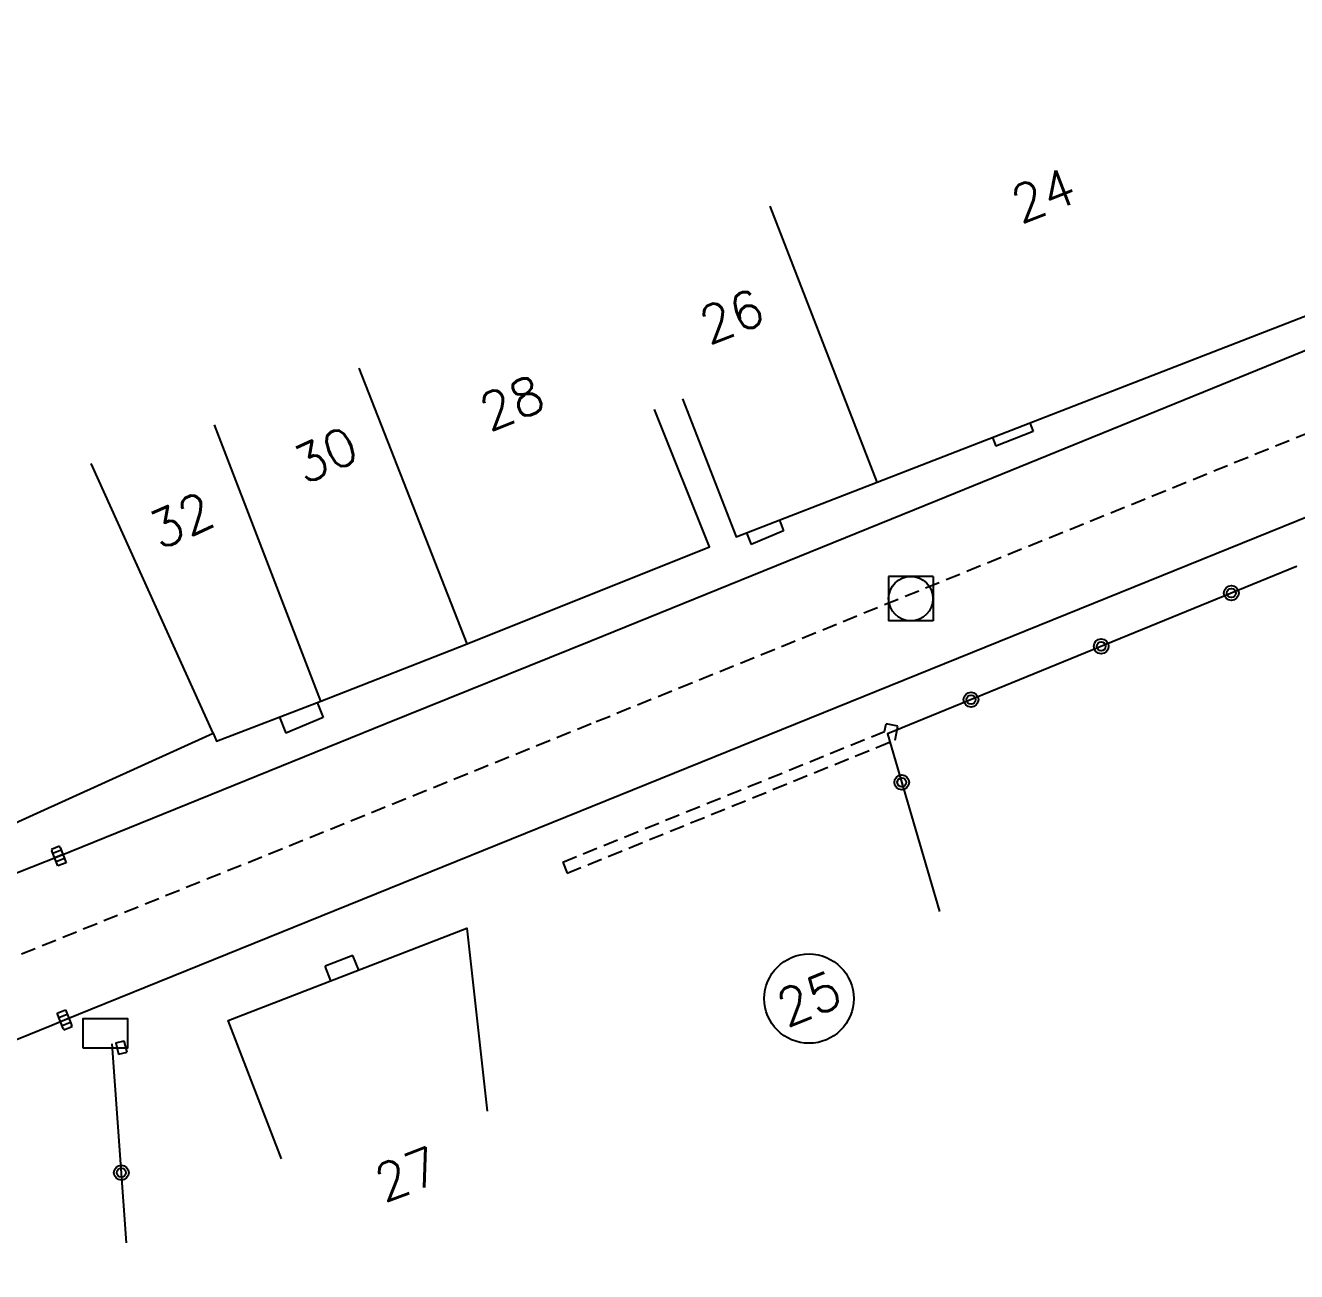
# Model space of a CAD drawing. Header units: millimetres. Extents: x 134000 to 135000, y 131000 to 132000.
# Drawn here: x 134427.79 to 134470.71, y 131392.75 to 131434.83 of the extents above; entities that cross this region are included whole.
import ezdxf
from ezdxf.enums import TextEntityAlignment as Align

# ---------------------------------------------------------------- set-up
doc = ezdxf.new("R2010")
doc.units = ezdxf.units.MM
doc.linetypes.add('DASHED', pattern=[0.75, 0.5, -0.25])
doc.layers.get('0').update_dxf_attribs({"linetype": 'CONTINUOUS'})
for name, color, linetype in [('W0001', 6, 'DASHED'), ('W0008', 7, 'CONTINUOUS'), ('W0100', 7, 'CONTINUOUS'), ('W0105', 7, 'CONTINUOUS'), ('W0112', 1, 'DASHED'), ('W0322', 7, 'CONTINUOUS'), ('W0400', 7, 'CONTINUOUS'), ('W0420', 7, 'CONTINUOUS'), ('W0991', 7, 'CONTINUOUS'), ('W1102', 7, 'CONTINUOUS'), ('W1471', 7, 'CONTINUOUS')]:
    doc.layers.add(name, color=color, linetype=linetype)
doc.styles.get("Standard").update_dxf_attribs({"font": 'romans.shx', "width": 0.85})

# ---------------------------------------------------------------- blocks, each defined once
blk = doc.blocks.new('T400')
for p, q in [((-0.15, 0.3), (0.15, 0.3)), ((-0.15, -0.25), (-0.15, 0.3)), ((-0.15, 0.15), (0.15, 0.15)), ((-0.15, 0), (0.15, 0)), ((0.15, 0.3), (0.15, -0.25)), ((-0.15, -0.15), (0.15, -0.15)), ((-0.15, -0.25), (-0.15, -0.3)), ((-0.15, -0.3), (0.15, -0.3)), ((0.15, -0.3), (0.15, -0.25))]:
    blk.add_line(p, q)
blk = doc.blocks.new('T1471')
at = {"color": 0, "linetype": 'Continuous', "flags": 128}
blk.add_lwpolyline([(-0.75, -0.5), (-0.75, 0.5), (0.75, 0.5), (0.75, -0.5), (-0.75, -0.5)], dxfattribs=at)
blk = doc.blocks.new('T420')
for p, q in [((0.75, 0.75), (-0.75, 0.75)), ((-0.75, 0.75), (-0.75, -0.75)), ((0.75, 0.75), (0.75, -0.75)), ((0.75, -0.75), (-0.75, -0.75))]:
    blk.add_line(p, q)
blk.add_ellipse((0, 0), major_axis=(-0.53, 0.53), ratio=1, start_param=3.926991, end_param=10.210176)
blk = doc.blocks.new('t322o')
at = {"color": 0, "linetype": 'Continuous'}
for radius in [0.25, 0.15]:
    blk.add_circle((0, 0), radius, dxfattribs=at)

msp = doc.modelspace()

# ---------------------------------------------------------------- linework, layer by layer
at = {"layer": 'W0001'}
msp.add_lwpolyline([(134299.532, 131341.367), (134318.308, 131350.726), (134327.81, 131352.736), (134339.942, 131360.458), (134353.052, 131367.881), (134374.138, 131378.946), (134395.091, 131389.924), (134398.939, 131392.146), (134405.223, 131394.886), (134411.221, 131396.806), (134426.958, 131403.198), (134447.062, 131411.324), (134476.783, 131423.388), (134488.806, 131428.284), (134492.404, 131429.697), (134495.396, 131430.652), (134498.992, 131431.294), (134506.999, 131432.307), (134519.212, 131433.61), (134530.862, 131434.019), (134541.312, 131433.831), (134560.223, 131432.693)], dxfattribs=at)
at = {"layer": 'W0008'}
for points in [[(134363.91, 131376.601), (134370.641, 131380.114), (134372.887, 131381.299), (134395.274, 131392.984), (134395.61, 131393.161), (134398.369, 131394.42), (134402.078, 131395.929), (134409.518, 131398.931), (134415.311, 131401.29), (134426.169, 131405.696), (134428.911, 131406.783), (134439.95, 131411.256), (134446.876, 131414.047), (134458.587, 131418.806), (134483.59, 131428.983), (134488.323, 131430.924), (134490.458, 131431.761), (134492.504, 131432.503), (134495.184, 131433.266), (134497.953, 131433.868), (134500.959, 131434.257), (134505.645, 131434.833)], [(134375.389, 131376.593), (134390.27, 131384.424), (134390.69, 131384.646), (134398.732, 131388.865), (134400.369, 131390.33), (134401.695, 131391.058), (134403.558, 131391.927), (134405.511, 131392.737), (134407.33, 131393.352), (134410.335, 131393.628), (134428.677, 131401.077), (134429.11, 131401.253), (134482.137, 131422.733), (134491.898, 131426.705), (134492.349, 131426.88), (134494.192, 131427.617), (134495.619, 131428.054), (134499.163, 131428.608), (134507.254, 131429.659)]]:
    msp.add_lwpolyline(points, dxfattribs=at)
at = {"layer": 'W0100'}
for points in [[(134449.975, 131422.222), (134451.783, 131417.561), (134456.543, 131419.406), (134472.841, 131425.74)], [(134423.174, 131405.969), (134434.128, 131410.93), (134434.236, 131410.66), (134437.757, 131412.012), (134442.702, 131413.947), (134450.887, 131417.221), (134449.03, 131421.863), (134449.03, 131421.863), (134449.03, 131421.863), (134449.03, 131421.863), (134449.03, 131421.863), (134449.03, 131421.863), (134449.03, 131421.863), (134449.03, 131421.863), (134449.03, 131421.863), (134449.03, 131421.863), (134449.03, 131421.863), (134449.03, 131421.863), (134449.03, 131421.863), (134449.03, 131421.863), (134449.03, 131421.863), (134449.03, 131421.863), (134449.03, 131421.863), (134449.03, 131421.863), (134449.03, 131421.863), (134449.03, 131421.863), (134449.03, 131421.863), (134449.03, 131421.863), (134449.03, 131421.863), (134449.03, 131421.863), (134449.03, 131421.863), (134449.03, 131421.863), (134449.03, 131421.863), (134449.03, 131421.863), (134449.03, 131421.863), (134449.03, 131421.863), (134449.03, 131421.863), (134449.03, 131421.863), (134449.03, 131421.863), (134449.03, 131421.863), (134449.03, 131421.863), (134449.03, 131421.863), (134449.03, 131421.863), (134449.03, 131421.863), (134449.03, 131421.863), (134449.03, 131421.863), (134449.03, 131421.863), (134449.03, 131421.863), (134449.03, 131421.863), (134449.03, 131421.863), (134449.03, 131421.863), (134449.03, 131421.863), (134449.03, 131421.863), (134449.03, 131421.863), (134449.03, 131421.863), (134449.03, 131421.863), (134449.03, 131421.863), (134449.03, 131421.863), (134449.03, 131421.863), (134449.03, 131421.863), (134449.03, 131421.863), (134449.03, 131421.863), (134449.03, 131421.863), (134449.03, 131421.863), (134449.03, 131421.863), (134449.03, 131421.863), (134449.03, 131421.863), (134449.03, 131421.863), (134449.03, 131421.863), (134449.03, 131421.863), (134449.03, 131421.863), (134449.03, 131421.863), (134449.03, 131421.863), (134449.03, 131421.863), (134449.03, 131421.863), (134449.03, 131421.863), (134449.03, 131421.863), (134449.03, 131421.863), (134449.03, 131421.863), (134449.03, 131421.863), (134449.03, 131421.863), (134449.03, 131421.863), (134449.03, 131421.863), (134449.03, 131421.863), (134449.03, 131421.863), (134449.03, 131421.863), (134449.03, 131421.863), (134449.03, 131421.863), (134449.03, 131421.863), (134449.03, 131421.863), (134449.03, 131421.863), (134449.03, 131421.863), (134449.03, 131421.863), (134449.03, 131421.863), (134449.03, 131421.863), (134449.03, 131421.863), (134449.03, 131421.863), (134449.03, 131421.863), (134449.03, 131421.863), (134449.03, 131421.863), (134449.03, 131421.863), (134449.03, 131421.863), (134449.03, 131421.863), (134449.03, 131421.863), (134449.03, 131421.863), (134449.03, 131421.863), (134449.03, 131421.863), (134449.03, 131421.863), (134449.03, 131421.863), (134449.03, 131421.863), (134449.03, 131421.863), (134449.03, 131421.863), (134449.03, 131421.863), (134449.03, 131421.863), (134449.03, 131421.863)], [(134436.43, 131396.56), (134434.627, 131401.224), (134442.694, 131404.343), (134443.376, 131398.166)]]:
    msp.add_lwpolyline(points, dxfattribs=at)
at = {"layer": 'W0105'}
for p, q in [((134461.701, 131421.411), (134461.812, 131421.125)), ((134460.436, 131420.919), (134460.553, 131420.619)), ((134461.812, 131421.125), (134460.553, 131420.619)), ((134453.386, 131417.767), (134452.291, 131417.303)), ((134453.247, 131418.125), (134453.386, 131417.767)), ((134452.139, 131417.694), (134452.291, 131417.303)), ((134437.642, 131411.968), (134437.837, 131411.459)), ((134436.366, 131411.478), (134436.574, 131410.936)), ((134437.837, 131411.459), (134436.574, 131410.936)), ((134438.846, 131403.428), (134437.909, 131403.067)), ((134439.039, 131402.93), (134438.846, 131403.428)), ((134438.102, 131402.568), (134437.909, 131403.067))]:
    msp.add_line(p, q, dxfattribs=at)
at = {"layer": 'W0112'}
for points in [[(134445.927, 131406.58), (134456.798, 131410.99), (134456.85, 131411.25), (134456.85, 131411.25), (134456.85, 131411.25), (134456.85, 131411.25), (134456.85, 131411.25), (134456.85, 131411.25), (134456.85, 131411.25), (134456.85, 131411.25), (134456.85, 131411.25), (134456.85, 131411.25), (134456.85, 131411.25), (134456.85, 131411.25), (134456.85, 131411.25), (134456.85, 131411.25), (134456.85, 131411.25), (134456.85, 131411.25), (134456.85, 131411.25), (134456.85, 131411.25), (134456.85, 131411.25), (134456.85, 131411.25), (134456.85, 131411.25), (134456.85, 131411.25), (134456.85, 131411.25), (134456.85, 131411.25), (134456.85, 131411.25), (134456.85, 131411.25), (134456.85, 131411.25), (134456.85, 131411.25), (134456.85, 131411.25), (134456.85, 131411.25), (134456.85, 131411.25), (134456.85, 131411.25), (134456.85, 131411.25), (134456.85, 131411.25), (134456.85, 131411.25), (134456.85, 131411.25), (134456.85, 131411.25), (134456.85, 131411.25), (134456.85, 131411.25), (134456.85, 131411.25), (134456.85, 131411.25), (134456.85, 131411.25), (134456.85, 131411.25), (134456.85, 131411.25), (134456.85, 131411.25), (134456.85, 131411.25), (134456.85, 131411.25), (134456.85, 131411.25), (134456.85, 131411.25), (134456.85, 131411.25), (134456.85, 131411.25), (134456.85, 131411.25), (134456.85, 131411.25), (134456.85, 131411.25), (134456.85, 131411.25), (134456.85, 131411.25), (134456.85, 131411.25), (134456.85, 131411.25), (134456.85, 131411.25), (134456.85, 131411.25), (134456.85, 131411.25), (134456.85, 131411.25), (134456.85, 131411.25), (134456.85, 131411.25), (134456.85, 131411.25), (134456.85, 131411.25), (134456.85, 131411.25), (134456.85, 131411.25), (134456.85, 131411.25), (134456.85, 131411.25), (134456.85, 131411.25), (134456.85, 131411.25), (134456.85, 131411.25), (134456.85, 131411.25), (134456.85, 131411.25), (134456.85, 131411.25), (134456.85, 131411.25), (134456.85, 131411.25), (134456.85, 131411.25), (134456.85, 131411.25), (134456.85, 131411.25), (134456.85, 131411.25), (134456.85, 131411.25), (134456.85, 131411.25), (134456.85, 131411.25), (134456.85, 131411.25), (134456.85, 131411.25), (134456.85, 131411.25), (134456.85, 131411.25), (134456.85, 131411.25), (134456.85, 131411.25), (134456.85, 131411.25), (134456.85, 131411.25), (134456.85, 131411.25), (134456.85, 131411.25), (134456.85, 131411.25), (134456.85, 131411.25), (134456.85, 131411.25), (134456.85, 131411.25), (134456.85, 131411.25), (134456.85, 131411.25), (134456.85, 131411.25), (134456.85, 131411.25), (134456.85, 131411.25), (134456.85, 131411.25), (134456.85, 131411.25), (134456.85, 131411.25), (134456.85, 131411.25), (134456.85, 131411.25), (134456.85, 131411.25), (134456.85, 131411.25), (134456.85, 131411.25), (134456.85, 131411.25), (134456.85, 131411.25), (134456.85, 131411.25), (134456.85, 131411.25), (134456.85, 131411.25), (134456.85, 131411.25)], [(134445.927, 131406.58), (134446.077, 131406.209), (134457.148, 131410.7), (134457.243, 131411.171), (134456.85, 131411.25), (134456.85, 131411.25), (134456.85, 131411.25), (134456.85, 131411.25), (134456.85, 131411.25), (134456.85, 131411.25), (134456.85, 131411.25), (134456.85, 131411.25), (134456.85, 131411.25), (134456.85, 131411.25), (134456.85, 131411.25), (134456.85, 131411.25), (134456.85, 131411.25), (134456.85, 131411.25), (134456.85, 131411.25), (134456.85, 131411.25), (134456.85, 131411.25), (134456.85, 131411.25), (134456.85, 131411.25), (134456.85, 131411.25), (134456.85, 131411.25), (134456.85, 131411.25), (134456.85, 131411.25), (134456.85, 131411.25), (134456.85, 131411.25), (134456.85, 131411.25), (134456.85, 131411.25), (134456.85, 131411.25), (134456.85, 131411.25), (134456.85, 131411.25), (134456.85, 131411.25), (134456.85, 131411.25), (134456.85, 131411.25), (134456.85, 131411.25), (134456.85, 131411.25), (134456.85, 131411.25), (134456.85, 131411.25), (134456.85, 131411.25), (134456.85, 131411.25), (134456.85, 131411.25), (134456.85, 131411.25), (134456.85, 131411.25), (134456.85, 131411.25), (134456.85, 131411.25), (134456.85, 131411.25), (134456.85, 131411.25), (134456.85, 131411.25), (134456.85, 131411.25), (134456.85, 131411.25), (134456.85, 131411.25), (134456.85, 131411.25), (134456.85, 131411.25), (134456.85, 131411.25), (134456.85, 131411.25), (134456.85, 131411.25), (134456.85, 131411.25), (134456.85, 131411.25), (134456.85, 131411.25), (134456.85, 131411.25), (134456.85, 131411.25), (134456.85, 131411.25), (134456.85, 131411.25), (134456.85, 131411.25), (134456.85, 131411.25), (134456.85, 131411.25), (134456.85, 131411.25), (134456.85, 131411.25), (134456.85, 131411.25), (134456.85, 131411.25), (134456.85, 131411.25), (134456.85, 131411.25), (134456.85, 131411.25), (134456.85, 131411.25), (134456.85, 131411.25), (134456.85, 131411.25), (134456.85, 131411.25), (134456.85, 131411.25), (134456.85, 131411.25), (134456.85, 131411.25), (134456.85, 131411.25), (134456.85, 131411.25), (134456.85, 131411.25), (134456.85, 131411.25), (134456.85, 131411.25), (134456.85, 131411.25), (134456.85, 131411.25), (134456.85, 131411.25), (134456.85, 131411.25), (134456.85, 131411.25), (134456.85, 131411.25), (134456.85, 131411.25), (134456.85, 131411.25), (134456.85, 131411.25), (134456.85, 131411.25), (134456.85, 131411.25), (134456.85, 131411.25), (134456.85, 131411.25), (134456.85, 131411.25), (134456.85, 131411.25), (134456.85, 131411.25), (134456.85, 131411.25), (134456.85, 131411.25), (134456.85, 131411.25), (134456.85, 131411.25), (134456.85, 131411.25), (134456.85, 131411.25), (134456.85, 131411.25), (134456.85, 131411.25), (134456.85, 131411.25), (134456.85, 131411.25), (134456.85, 131411.25), (134456.85, 131411.25), (134456.85, 131411.25), (134456.85, 131411.25), (134456.85, 131411.25), (134456.85, 131411.25)], [(134430.838, 131400.476), (134431.125, 131400.547), (134431.125, 131400.547), (134431.125, 131400.547), (134431.125, 131400.547), (134431.125, 131400.547), (134431.125, 131400.547), (134431.125, 131400.547), (134431.125, 131400.547), (134431.125, 131400.547), (134431.125, 131400.547), (134431.125, 131400.547), (134431.125, 131400.547), (134431.125, 131400.547), (134431.125, 131400.547), (134431.125, 131400.547), (134431.125, 131400.547), (134431.125, 131400.547), (134431.125, 131400.547), (134431.125, 131400.547), (134431.125, 131400.547), (134431.125, 131400.547), (134431.125, 131400.547), (134431.125, 131400.547), (134431.125, 131400.547), (134431.125, 131400.547), (134431.125, 131400.547), (134431.125, 131400.547), (134431.125, 131400.547), (134431.125, 131400.547), (134431.125, 131400.547), (134431.125, 131400.547), (134431.125, 131400.547), (134431.125, 131400.547), (134431.125, 131400.547), (134431.125, 131400.547), (134431.125, 131400.547), (134431.125, 131400.547), (134431.125, 131400.547), (134431.125, 131400.547), (134431.125, 131400.547), (134431.125, 131400.547), (134431.125, 131400.547), (134431.125, 131400.547), (134431.125, 131400.547), (134431.125, 131400.547), (134431.125, 131400.547), (134431.125, 131400.547), (134431.125, 131400.547), (134431.125, 131400.547), (134431.125, 131400.547), (134431.125, 131400.547), (134431.125, 131400.547), (134431.125, 131400.547), (134431.125, 131400.547), (134431.125, 131400.547), (134431.125, 131400.547), (134431.125, 131400.547), (134431.125, 131400.547), (134431.125, 131400.547), (134431.125, 131400.547), (134431.125, 131400.547), (134431.125, 131400.547), (134431.125, 131400.547), (134431.125, 131400.547), (134431.125, 131400.547), (134431.125, 131400.547), (134431.125, 131400.547), (134431.125, 131400.547), (134431.125, 131400.547), (134431.125, 131400.547), (134431.125, 131400.547), (134431.125, 131400.547), (134431.125, 131400.547), (134431.125, 131400.547), (134431.125, 131400.547), (134431.125, 131400.547), (134431.125, 131400.547), (134431.125, 131400.547), (134431.125, 131400.547), (134431.125, 131400.547), (134431.125, 131400.547), (134431.125, 131400.547), (134431.125, 131400.547), (134431.125, 131400.547), (134431.125, 131400.547), (134431.125, 131400.547), (134431.125, 131400.547), (134431.125, 131400.547), (134431.125, 131400.547), (134431.125, 131400.547), (134431.125, 131400.547), (134431.125, 131400.547), (134431.125, 131400.547), (134431.125, 131400.547), (134431.125, 131400.547), (134431.125, 131400.547), (134431.125, 131400.547), (134431.125, 131400.547), (134431.125, 131400.547), (134431.125, 131400.547), (134431.125, 131400.547), (134431.125, 131400.547), (134431.125, 131400.547), (134431.125, 131400.547), (134431.125, 131400.547), (134431.125, 131400.547), (134431.125, 131400.547), (134431.125, 131400.547), (134431.125, 131400.547), (134431.125, 131400.547), (134431.125, 131400.547), (134431.125, 131400.547), (134431.125, 131400.547), (134431.125, 131400.547), (134431.125, 131400.547), (134431.125, 131400.547), (134431.125, 131400.547), (134431.125, 131400.547), (134431.125, 131400.547)], [(134430.838, 131400.476), (134430.934, 131400.088), (134431.221, 131400.159), (134431.125, 131400.547), (134431.125, 131400.547), (134431.125, 131400.547), (134431.125, 131400.547), (134431.125, 131400.547), (134431.125, 131400.547), (134431.125, 131400.547), (134431.125, 131400.547), (134431.125, 131400.547), (134431.125, 131400.547), (134431.125, 131400.547), (134431.125, 131400.547), (134431.125, 131400.547), (134431.125, 131400.547), (134431.125, 131400.547), (134431.125, 131400.547), (134431.125, 131400.547), (134431.125, 131400.547), (134431.125, 131400.547), (134431.125, 131400.547), (134431.125, 131400.547), (134431.125, 131400.547), (134431.125, 131400.547), (134431.125, 131400.547), (134431.125, 131400.547), (134431.125, 131400.547), (134431.125, 131400.547), (134431.125, 131400.547), (134431.125, 131400.547), (134431.125, 131400.547), (134431.125, 131400.547), (134431.125, 131400.547), (134431.125, 131400.547), (134431.125, 131400.547), (134431.125, 131400.547), (134431.125, 131400.547), (134431.125, 131400.547), (134431.125, 131400.547), (134431.125, 131400.547), (134431.125, 131400.547), (134431.125, 131400.547), (134431.125, 131400.547), (134431.125, 131400.547), (134431.125, 131400.547), (134431.125, 131400.547), (134431.125, 131400.547), (134431.125, 131400.547), (134431.125, 131400.547), (134431.125, 131400.547), (134431.125, 131400.547), (134431.125, 131400.547), (134431.125, 131400.547), (134431.125, 131400.547), (134431.125, 131400.547), (134431.125, 131400.547), (134431.125, 131400.547), (134431.125, 131400.547), (134431.125, 131400.547), (134431.125, 131400.547), (134431.125, 131400.547), (134431.125, 131400.547), (134431.125, 131400.547), (134431.125, 131400.547), (134431.125, 131400.547), (134431.125, 131400.547), (134431.125, 131400.547), (134431.125, 131400.547), (134431.125, 131400.547), (134431.125, 131400.547), (134431.125, 131400.547), (134431.125, 131400.547), (134431.125, 131400.547), (134431.125, 131400.547), (134431.125, 131400.547), (134431.125, 131400.547), (134431.125, 131400.547), (134431.125, 131400.547), (134431.125, 131400.547), (134431.125, 131400.547), (134431.125, 131400.547), (134431.125, 131400.547), (134431.125, 131400.547), (134431.125, 131400.547), (134431.125, 131400.547), (134431.125, 131400.547), (134431.125, 131400.547), (134431.125, 131400.547), (134431.125, 131400.547), (134431.125, 131400.547), (134431.125, 131400.547), (134431.125, 131400.547), (134431.125, 131400.547), (134431.125, 131400.547), (134431.125, 131400.547), (134431.125, 131400.547), (134431.125, 131400.547), (134431.125, 131400.547), (134431.125, 131400.547), (134431.125, 131400.547), (134431.125, 131400.547), (134431.125, 131400.547), (134431.125, 131400.547), (134431.125, 131400.547), (134431.125, 131400.547), (134431.125, 131400.547), (134431.125, 131400.547), (134431.125, 131400.547), (134431.125, 131400.547), (134431.125, 131400.547), (134431.125, 131400.547), (134431.125, 131400.547), (134431.125, 131400.547), (134431.125, 131400.547), (134431.125, 131400.547), (134431.125, 131400.547), (134431.125, 131400.547), (134431.125, 131400.547)]]:
    msp.add_lwpolyline(points, dxfattribs=at)
at = {"layer": 'W0322'}
for points in [[(134470.704, 131416.565), (134470.704, 131416.565), (134470.704, 131416.565), (134470.704, 131416.565), (134470.704, 131416.565), (134470.704, 131416.565), (134470.704, 131416.565), (134470.704, 131416.565), (134470.704, 131416.565), (134470.704, 131416.565), (134470.704, 131416.565), (134470.704, 131416.565), (134470.704, 131416.565), (134470.704, 131416.565), (134470.704, 131416.565), (134470.704, 131416.565), (134470.704, 131416.565), (134470.704, 131416.565), (134456.899, 131410.914), (134458.646, 131404.905)], [(134470.704, 131416.565), (134470.704, 131416.565), (134470.704, 131416.565), (134470.704, 131416.565), (134470.704, 131416.565), (134470.704, 131416.565), (134470.704, 131416.565), (134470.704, 131416.565), (134470.704, 131416.565), (134470.704, 131416.565), (134470.704, 131416.565), (134470.704, 131416.565), (134470.704, 131416.565), (134470.704, 131416.565), (134470.704, 131416.565), (134470.704, 131416.565), (134470.704, 131416.565), (134470.704, 131416.565), (134470.704, 131416.565), (134470.704, 131416.565), (134470.704, 131416.565), (134470.704, 131416.565), (134470.704, 131416.565), (134470.704, 131416.565), (134470.704, 131416.565), (134470.704, 131416.565), (134470.704, 131416.565), (134470.704, 131416.565), (134470.704, 131416.565), (134470.704, 131416.565), (134470.704, 131416.565), (134470.704, 131416.565), (134470.704, 131416.565), (134470.704, 131416.565), (134470.704, 131416.565), (134470.704, 131416.565), (134470.704, 131416.565), (134470.704, 131416.565), (134470.704, 131416.565), (134470.704, 131416.565), (134470.704, 131416.565), (134470.704, 131416.565), (134470.704, 131416.565), (134470.704, 131416.565), (134470.704, 131416.565), (134470.704, 131416.565), (134470.704, 131416.565), (134470.704, 131416.565), (134470.704, 131416.565), (134470.704, 131416.565), (134470.704, 131416.565), (134470.704, 131416.565), (134470.704, 131416.565), (134470.704, 131416.565), (134470.704, 131416.565), (134470.704, 131416.565), (134470.704, 131416.565), (134470.704, 131416.565), (134470.704, 131416.565), (134470.704, 131416.565), (134470.704, 131416.565), (134470.704, 131416.565), (134470.704, 131416.565), (134470.704, 131416.565), (134470.704, 131416.565), (134470.704, 131416.565), (134470.704, 131416.565), (134470.704, 131416.565), (134470.704, 131416.565), (134470.704, 131416.565), (134470.704, 131416.565), (134470.704, 131416.565), (134470.704, 131416.565), (134470.704, 131416.565), (134470.704, 131416.565), (134470.704, 131416.565), (134470.704, 131416.565), (134470.704, 131416.565), (134470.704, 131416.565), (134470.704, 131416.565), (134470.704, 131416.565), (134470.704, 131416.565), (134470.704, 131416.565), (134470.704, 131416.565), (134470.704, 131416.565), (134470.704, 131416.565), (134470.704, 131416.565), (134470.704, 131416.565), (134470.704, 131416.565), (134470.704, 131416.565), (134470.704, 131416.565), (134470.704, 131416.565), (134470.704, 131416.565), (134470.704, 131416.565), (134470.704, 131416.565), (134470.704, 131416.565), (134470.704, 131416.565), (134470.704, 131416.565), (134470.704, 131416.565), (134470.704, 131416.565), (134470.704, 131416.565)], [(134431.196, 131393.72), (134430.714, 131400.444), (134430.714, 131400.444), (134430.714, 131400.444), (134430.714, 131400.444), (134430.714, 131400.444), (134430.714, 131400.444), (134430.714, 131400.444), (134430.714, 131400.444), (134430.714, 131400.444), (134430.714, 131400.444), (134430.714, 131400.444), (134430.714, 131400.444), (134430.714, 131400.444), (134430.714, 131400.444), (134430.714, 131400.444), (134430.714, 131400.444), (134430.714, 131400.444), (134430.714, 131400.444), (134430.714, 131400.444), (134430.714, 131400.444), (134430.714, 131400.444), (134430.714, 131400.444), (134430.714, 131400.444), (134430.714, 131400.444), (134430.714, 131400.444), (134430.714, 131400.444), (134430.714, 131400.444), (134430.714, 131400.444), (134430.714, 131400.444), (134430.714, 131400.444), (134430.714, 131400.444), (134430.714, 131400.444), (134430.714, 131400.444), (134430.714, 131400.444), (134430.714, 131400.444), (134430.714, 131400.444), (134430.714, 131400.444), (134430.714, 131400.444), (134430.714, 131400.444), (134430.714, 131400.444), (134430.714, 131400.444), (134430.714, 131400.444), (134430.714, 131400.444), (134430.714, 131400.444), (134430.714, 131400.444), (134430.714, 131400.444), (134430.714, 131400.444), (134430.714, 131400.444), (134430.714, 131400.444), (134430.714, 131400.444), (134430.714, 131400.444), (134430.714, 131400.444), (134430.714, 131400.444), (134430.714, 131400.444), (134430.714, 131400.444), (134430.714, 131400.444), (134430.714, 131400.444), (134430.714, 131400.444), (134430.714, 131400.444), (134430.714, 131400.444), (134430.714, 131400.444), (134430.714, 131400.444), (134430.714, 131400.444), (134430.714, 131400.444), (134430.714, 131400.444), (134430.714, 131400.444), (134430.714, 131400.444), (134430.714, 131400.444), (134430.714, 131400.444), (134430.714, 131400.444), (134430.714, 131400.444), (134430.714, 131400.444), (134430.714, 131400.444), (134430.714, 131400.444), (134430.714, 131400.444), (134430.714, 131400.444), (134430.714, 131400.444), (134430.714, 131400.444), (134430.714, 131400.444), (134430.714, 131400.444), (134430.714, 131400.444), (134430.714, 131400.444), (134430.714, 131400.444), (134430.714, 131400.444), (134430.714, 131400.444), (134430.714, 131400.444), (134430.714, 131400.444), (134430.714, 131400.444), (134430.714, 131400.444), (134430.714, 131400.444), (134430.714, 131400.444), (134430.714, 131400.444), (134430.714, 131400.444), (134430.714, 131400.444), (134430.714, 131400.444), (134430.714, 131400.444), (134430.714, 131400.444), (134430.714, 131400.444), (134430.714, 131400.444), (134430.714, 131400.444)], [(134430.714, 131400.444), (134430.714, 131400.444), (134430.714, 131400.444), (134430.714, 131400.444), (134430.714, 131400.444), (134430.714, 131400.444), (134430.714, 131400.444), (134430.714, 131400.444), (134430.714, 131400.444), (134430.714, 131400.444), (134430.714, 131400.444), (134430.714, 131400.444), (134430.714, 131400.444), (134430.714, 131400.444), (134430.714, 131400.444), (134430.714, 131400.444), (134430.714, 131400.444), (134430.714, 131400.444), (134430.714, 131400.444), (134430.714, 131400.444)]]:
    msp.add_lwpolyline(points, dxfattribs=at)
at = {"layer": 'W1102'}
for p, q in [((134456.543, 131419.406), (134452.928, 131428.73)), ((134442.702, 131413.947), (134439.059, 131423.26)), ((134437.757, 131412.012), (134434.172, 131421.348)), ((134434.128, 131410.93), (134430.003, 131420.04))]:
    msp.add_line(p, q, dxfattribs=at)
msp.add_circle((134454.244, 131401.968), 1.509, dxfattribs=at)

# ---------------------------------------------------------------- block references
at = {"layer": 'W0322'}
for p, rotation in [((134468.506, 131415.665), 202.261482897033), ((134464.11, 131413.866), 202.261482897033), ((134459.714, 131412.066), 202.261482897033), ((134457.376, 131409.274), 286.2108779010447), ((134431.026, 131396.089), 94.10002566664895)]:
    msp.add_blockref('t322o', p, dxfattribs=dict(at, rotation=rotation))
at = {"layer": 'W0400'}
for p, rotation in [((134428.911, 131406.783), 201.6157664357668), ((134429.11, 131401.253), 22.149708710539)]:
    msp.add_blockref('T400', p, dxfattribs=dict(at, rotation=rotation))
at = {"layer": 'W0420'}
msp.add_blockref('T420', (134457.681, 131415.476), dxfattribs=at)
at = {"layer": 'W1471'}
msp.add_blockref('T1471', (134430.481, 131400.797), dxfattribs=at)

# ---------------------------------------------------------------- texts
at = {"layer": 'W0991'}
for s, rotation, p in [('24', 21.2373, (134462.158, 131429.098)), ('26', 21.1947, (134451.631, 131425.01)), ('28', 21.799, (134444.208, 131422.088)), ('30', 24.3671, (134437.917, 131420.331)), ('32', 24.3673, (134433.042, 131418.123)), ('25', 22.0802, (134454.244, 131401.968)), ('27', 20.9748, (134440.672, 131396.045))]:
    msp.add_text(s, height=1.25, rotation=rotation, dxfattribs=at).set_placement(p, align=Align.MIDDLE)

doc.saveas('drawing.dxf')
